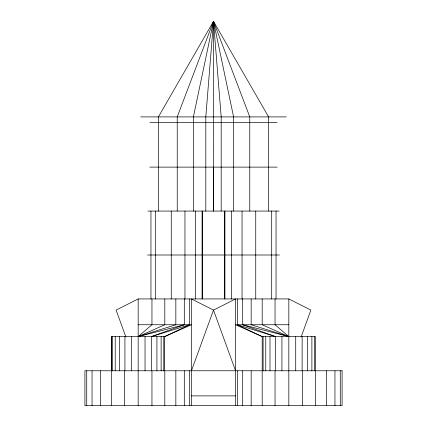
<?xml version="1.0" encoding="UTF-8"?>
<svg xmlns="http://www.w3.org/2000/svg" width="427" height="427" viewBox="0 0 427 427"><rect width="100%" height="100%" fill="white"/><g stroke="black" fill="none" stroke-linecap="round" stroke-linejoin="round"><path stroke-width="0.64" d="M268.61 211.061L268.61 116.902L213.5 21.35L213.383 211.061M249.774 211.061L249.774 116.902L213.5 21.35L205.814 116.902L205.814 211.061M233.601 211.061L233.601 116.902L213.5 21.35L193.399 116.902L193.399 211.061M191.44 370.775L213.5 310.098L235.56 298.937L235.56 405.65M301.11 336.999L310.888 310.098L288.828 298.937L138.172 298.937L116.112 310.098L125.89 336.999M221.186 211.061L221.186 116.902L213.5 21.35L177.226 116.902L177.226 211.061M213.5 21.35L158.39 116.902L158.39 211.061M189.625 298.937L189.625 324.744L164.678 336.604L111.543 336.604L111.543 405.65M151.425 370.775L151.425 336.604L184.304 324.744L184.304 298.937M151.425 336.604L189.625 324.744M184.304 324.744L138.172 336.604L151.959 324.744L151.959 298.937M140.739 116.902L286.261 116.902M149.888 122.48L277.112 122.48M149.781 167.117L277.219 167.117M147.875 211.061L279.125 211.061M147.534 254.999L279.466 254.999M138.172 324.744L191.44 324.744L164.678 336.604L164.678 370.775M288.828 324.744L235.56 324.744L262.194 336.604L315.457 336.604L315.457 405.65M191.44 395.888L235.56 395.888M242.696 298.937L242.696 324.744L288.828 336.604L275.041 324.744L275.041 298.937M237.375 298.937L237.375 324.744L275.511 336.604L275.511 370.775M242.696 324.744L275.511 336.604M237.375 324.744L262.194 336.604L262.194 405.65M235.56 370.775L213.5 310.098L191.44 298.937L191.44 405.65M340.276 370.775L340.276 405.65M334.955 370.775L334.955 405.65M326.49 370.775L326.49 405.65M314.55 336.604L314.55 370.775M311.891 336.604L311.891 370.775M307.659 336.604L307.659 370.775M302.61 370.775L302.61 405.65M302.14 336.604L302.14 370.775M295.719 336.604L295.719 370.775M288.828 298.937L288.828 405.65M281.932 336.604L281.932 370.775M276.039 211.061L276.039 298.937M275.041 370.775L275.041 405.65M271.7 211.061L271.7 298.937M269.992 336.604L269.992 370.775M265.759 336.604L265.759 370.775M263.101 336.604L263.101 370.775M262.194 298.937L262.194 324.744L288.828 336.604L251.161 324.744L251.161 298.937M255.746 211.061L255.746 298.937M251.161 370.775L251.161 405.65M242.696 370.775L242.696 405.65M242.045 211.061L242.045 298.937M237.375 370.775L237.375 405.65M231.53 211.061L231.53 298.937M224.922 211.061L224.922 298.937M224.351 211.061L224.351 298.937M213.617 167.117L213.617 211.061M202.649 211.061L202.649 298.937M202.078 211.061L202.078 298.937M195.47 211.061L195.47 298.937M189.625 370.775L189.625 405.65M184.955 211.061L184.955 298.937M184.304 370.775L184.304 405.65M175.839 298.937L175.839 324.744L138.172 336.604L164.806 324.744L164.806 298.937M175.839 370.775L175.839 405.65M171.254 211.061L171.254 298.937M164.806 370.775L164.806 405.65M163.776 336.604L163.776 370.775M161.128 336.604L161.128 370.775M156.917 336.604L156.917 370.775M155.3 211.061L155.3 298.937M151.959 370.775L151.959 405.65M150.961 211.061L150.961 298.937M145.036 336.604L145.036 370.775M138.172 298.937L138.172 405.65M131.313 336.604L131.313 370.775M124.924 336.604L124.924 370.775M124.39 370.775L124.39 405.65M119.432 336.604L119.432 370.775M115.221 336.604L115.221 370.775M112.573 336.604L112.573 370.775M111.671 336.604L111.671 370.775M100.51 370.775L100.51 405.65M92.045 370.775L92.045 405.65M86.724 370.775L86.724 405.65M342.091 370.775L84.909 370.775L84.909 405.65L342.091 405.65L342.091 370.775"/></g></svg>
